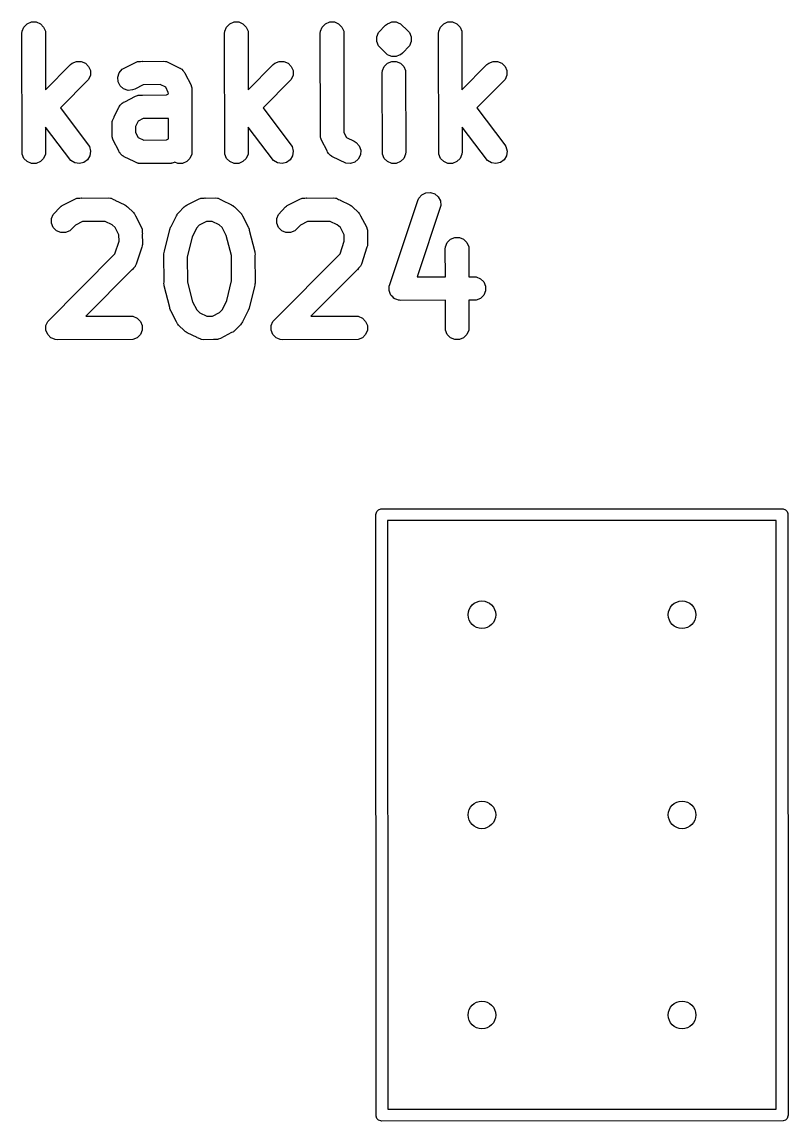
# Model space of a CAD drawing. Extents: x 0.3 to 2.14, y 0.3 to 1.74.
# Drawn here: x 1.322 to 1.705, y 0.313 to 0.862 of the extents above; entities that cross this region are included whole.
import ezdxf

# ---------------------------------------------------------------- set-up
doc = ezdxf.new("R2010")
doc.units = 0
doc.header["$MEASUREMENT"] = 0
doc.layers.add('BLACK', color=7, linetype='CONTINUOUS')

msp = doc.modelspace()

# ---------------------------------------------------------------- linework, layer by layer
at = {"layer": 'BLACK', "linetype": 'CONTINUOUS'}
for p, q in [((1.32483, 0.86126), (1.32696, 0.86214)), ((1.32696, 0.86214), (1.32926, 0.86214)), ((1.32926, 0.86214), (1.33139, 0.86126)), ((1.42606, 0.86126), (1.42819, 0.86214)), ((1.42819, 0.86214), (1.4305, 0.86214)), ((1.4305, 0.86214), (1.43263, 0.86126)), ((1.47387, 0.86126), (1.476, 0.86214)), ((1.476, 0.86214), (1.4783, 0.86214)), ((1.4783, 0.86214), (1.48043, 0.86126)), ((1.50605, 0.86178), (1.50693, 0.86214)), ((1.50693, 0.86214), (1.50924, 0.86214)), ((1.50924, 0.86214), (1.51012, 0.86178)), ((1.53293, 0.86126), (1.53505, 0.86214)), ((1.53505, 0.86214), (1.53736, 0.86214)), ((1.53736, 0.86214), (1.53949, 0.86126)), ((1.3222, 0.85635), (1.32232, 0.8575)), ((1.32232, 0.8575), (1.3232, 0.85963)), ((1.3232, 0.85963), (1.32483, 0.86126)), ((1.33139, 0.86126), (1.33302, 0.85963)), ((1.33302, 0.85963), (1.3339, 0.8575)), ((1.3339, 0.8575), (1.33396, 0.82828)), ((1.42344, 0.85635), (1.42355, 0.8575)), ((1.42355, 0.8575), (1.42444, 0.85963)), ((1.42444, 0.85963), (1.42606, 0.86126)), ((1.43263, 0.86126), (1.43426, 0.85963)), ((1.43426, 0.85963), (1.43514, 0.8575)), ((1.43514, 0.8575), (1.43519, 0.82828)), ((1.47125, 0.85635), (1.47136, 0.8575)), ((1.47136, 0.8575), (1.47224, 0.85963)), ((1.47224, 0.85963), (1.47387, 0.86126)), ((1.48043, 0.86126), (1.48206, 0.85963)), ((1.48206, 0.85963), (1.48294, 0.8575)), ((1.48294, 0.8575), (1.48305, 0.80697)), ((1.49948, 0.85469), (1.50036, 0.85682)), ((1.50036, 0.85682), (1.50391, 0.86053)), ((1.50036, 0.85682), (1.50036, 0.85682)), ((1.50391, 0.86053), (1.5048, 0.86126)), ((1.5048, 0.86126), (1.50605, 0.86178)), ((1.5048, 0.86126), (1.5048, 0.86126)), ((1.51012, 0.86178), (1.51137, 0.86126)), ((1.51137, 0.86126), (1.51507, 0.85771)), ((1.51507, 0.85771), (1.51581, 0.85682)), ((1.51581, 0.85682), (1.51669, 0.85469)), ((1.5303, 0.85635), (1.53041, 0.8575)), ((1.53041, 0.8575), (1.5313, 0.85963)), ((1.5313, 0.85963), (1.53293, 0.86126)), ((1.53949, 0.86126), (1.54112, 0.85963)), ((1.54112, 0.85963), (1.542, 0.8575)), ((1.542, 0.8575), (1.54205, 0.82828)), ((1.32232, 0.79614), (1.3222, 0.85635)), ((1.42355, 0.79614), (1.42344, 0.85635)), ((1.47136, 0.80666), (1.47125, 0.85635)), ((1.49948, 0.85239), (1.49948, 0.85469)), ((1.50036, 0.85026), (1.49948, 0.85239)), ((1.51669, 0.85239), (1.51581, 0.85026)), ((1.51669, 0.85469), (1.51669, 0.85239)), ((1.53041, 0.79614), (1.5303, 0.85635)), ((1.5011, 0.84936), (1.50036, 0.85026)), ((1.5048, 0.84581), (1.5011, 0.84936)), ((1.50569, 0.84545), (1.5048, 0.84581)), ((1.51137, 0.84581), (1.51074, 0.84556)), ((1.51226, 0.84655), (1.51137, 0.84581)), ((1.51137, 0.84581), (1.51137, 0.84581)), ((1.51581, 0.85026), (1.51226, 0.84655)), ((1.51581, 0.85026), (1.51581, 0.85026)), ((1.33396, 0.82828), (1.34643, 0.84084)), ((1.34643, 0.84084), (1.34732, 0.84157)), ((1.34732, 0.84157), (1.34945, 0.84246)), ((1.34945, 0.84246), (1.35176, 0.84246)), ((1.35176, 0.84246), (1.35389, 0.84157)), ((1.35389, 0.84157), (1.35552, 0.83995)), ((1.37229, 0.83852), (1.3789, 0.84195)), ((1.3789, 0.84195), (1.37998, 0.84236)), ((1.37998, 0.84236), (1.38019, 0.84238)), ((1.38019, 0.84238), (1.38039, 0.84246)), ((1.38039, 0.84246), (1.38147, 0.84247)), ((1.38147, 0.84247), (1.38228, 0.84252)), ((1.38228, 0.84252), (1.38242, 0.84247)), ((1.38242, 0.84247), (1.39279, 0.84257)), ((1.39279, 0.84257), (1.39394, 0.84246)), ((1.39394, 0.84246), (1.39414, 0.84238)), ((1.39414, 0.84238), (1.39435, 0.84236)), ((1.39435, 0.84236), (1.39543, 0.84184)), ((1.39543, 0.84184), (1.39607, 0.84157)), ((1.39607, 0.84157), (1.39615, 0.84149)), ((1.39615, 0.84149), (1.40105, 0.83913)), ((1.43519, 0.82828), (1.44767, 0.84084)), ((1.44767, 0.84084), (1.44856, 0.84157)), ((1.44856, 0.84157), (1.45069, 0.84246)), ((1.45069, 0.84246), (1.45299, 0.84246)), ((1.45299, 0.84246), (1.45512, 0.84157)), ((1.45512, 0.84157), (1.45675, 0.83995)), ((1.50318, 0.83995), (1.5048, 0.84157)), ((1.5048, 0.84157), (1.50693, 0.84246)), ((1.50693, 0.84493), (1.50569, 0.84545)), ((1.50924, 0.84493), (1.50693, 0.84493)), ((1.50693, 0.84246), (1.50924, 0.84246)), ((1.51074, 0.84556), (1.50924, 0.84493)), ((1.50924, 0.84246), (1.51137, 0.84157)), ((1.51137, 0.84157), (1.513, 0.83995)), ((1.54205, 0.82828), (1.55453, 0.84084)), ((1.55453, 0.84084), (1.55542, 0.84157)), ((1.55542, 0.84157), (1.55755, 0.84246)), ((1.55755, 0.84246), (1.55986, 0.84246)), ((1.55986, 0.84246), (1.56199, 0.84157)), ((1.56199, 0.84157), (1.56361, 0.83995)), ((1.35552, 0.83995), (1.3564, 0.83782)), ((1.3564, 0.83551), (1.35552, 0.83338)), ((1.3564, 0.83782), (1.3564, 0.83551)), ((1.37006, 0.83459), (1.37078, 0.83678)), ((1.37078, 0.83678), (1.37229, 0.83852)), ((1.40105, 0.83913), (1.40125, 0.83901)), ((1.40125, 0.83901), (1.40134, 0.83898)), ((1.40134, 0.83898), (1.40145, 0.83888)), ((1.40145, 0.83888), (1.40203, 0.83852)), ((1.40203, 0.83852), (1.40252, 0.83796)), ((1.40252, 0.83796), (1.40308, 0.83747)), ((1.40308, 0.83747), (1.40328, 0.83707)), ((1.40328, 0.83707), (1.40354, 0.83678)), ((1.40354, 0.83678), (1.40373, 0.83622)), ((1.40373, 0.83622), (1.40651, 0.83087)), ((1.45675, 0.83995), (1.45763, 0.83782)), ((1.45763, 0.83551), (1.45675, 0.83338)), ((1.45763, 0.83782), (1.45763, 0.83551)), ((1.50218, 0.83666), (1.50229, 0.83782)), ((1.50229, 0.79614), (1.50218, 0.83666)), ((1.50229, 0.83782), (1.50318, 0.83995)), ((1.513, 0.83995), (1.51388, 0.83782)), ((1.51388, 0.83782), (1.51399, 0.79729)), ((1.56361, 0.83995), (1.5645, 0.83782)), ((1.5645, 0.83551), (1.56361, 0.83338)), ((1.5645, 0.83782), (1.5645, 0.83551)), ((1.35552, 0.83338), (1.34144, 0.81921)), ((1.37022, 0.83229), (1.37006, 0.83459)), ((1.37125, 0.83023), (1.37022, 0.83229)), ((1.37299, 0.82872), (1.37125, 0.83023)), ((1.38279, 0.83077), (1.37856, 0.82857)), ((1.39126, 0.83085), (1.38279, 0.83077)), ((1.394, 0.82953), (1.39126, 0.83085)), ((1.39532, 0.82699), (1.394, 0.82953)), ((1.40651, 0.83087), (1.40692, 0.82979)), ((1.40692, 0.82979), (1.40693, 0.82958)), ((1.40693, 0.82958), (1.40702, 0.82938)), ((1.40702, 0.82938), (1.40702, 0.82838)), ((1.45675, 0.83338), (1.44268, 0.81921)), ((1.56361, 0.83338), (1.54954, 0.81921)), ((1.37518, 0.82799), (1.37299, 0.82872)), ((1.37355, 0.8223), (1.3789, 0.82507)), ((1.37747, 0.82816), (1.37518, 0.82799)), ((1.37856, 0.82857), (1.37747, 0.82816)), ((1.3789, 0.82507), (1.37998, 0.82549)), ((1.37998, 0.82549), (1.38019, 0.8255)), ((1.38019, 0.8255), (1.38039, 0.82558)), ((1.38039, 0.82558), (1.38144, 0.82559)), ((1.38144, 0.82559), (1.38228, 0.82565)), ((1.38228, 0.82565), (1.38243, 0.8256)), ((1.38243, 0.8256), (1.39435, 0.82569)), ((1.39435, 0.82569), (1.39533, 0.82619)), ((1.39533, 0.82619), (1.39532, 0.82699)), ((1.40702, 0.82838), (1.40708, 0.82749)), ((1.40708, 0.82749), (1.40702, 0.82731)), ((1.40702, 0.82731), (1.40704, 0.82246)), ((1.34144, 0.81921), (1.35533, 0.80084)), ((1.36827, 0.81472), (1.37063, 0.81962)), ((1.37063, 0.81962), (1.37075, 0.81981)), ((1.37075, 0.81981), (1.37078, 0.8199)), ((1.37078, 0.8199), (1.37088, 0.82002)), ((1.37088, 0.82002), (1.37125, 0.8206)), ((1.37125, 0.8206), (1.37181, 0.82109)), ((1.37181, 0.82109), (1.37229, 0.82164)), ((1.37229, 0.82164), (1.37269, 0.82185)), ((1.37269, 0.82185), (1.37299, 0.82211)), ((1.37299, 0.82211), (1.37355, 0.8223)), ((1.40704, 0.82246), (1.40708, 0.82186)), ((1.40708, 0.82186), (1.40704, 0.82174)), ((1.40704, 0.82174), (1.40713, 0.79729)), ((1.44268, 0.81921), (1.45657, 0.80084)), ((1.54954, 0.81921), (1.56343, 0.80084)), ((1.36731, 0.81251), (1.36739, 0.8127)), ((1.36739, 0.8127), (1.36741, 0.81291)), ((1.36741, 0.81291), (1.36793, 0.814)), ((1.36793, 0.814), (1.36819, 0.81464)), ((1.36819, 0.81464), (1.36827, 0.81472)), ((1.38279, 0.8139), (1.38024, 0.81257)), ((1.39471, 0.81398), (1.38279, 0.8139)), ((1.39486, 0.81393), (1.39471, 0.81398)), ((1.39537, 0.81397), (1.39486, 0.81393)), ((1.3954, 0.80374), (1.39537, 0.81397)), ((1.34666, 0.7929), (1.33399, 0.80966)), ((1.33399, 0.80966), (1.33401, 0.79729)), ((1.3672, 0.81135), (1.36731, 0.81251)), ((1.36728, 0.80657), (1.3672, 0.81135)), ((1.38024, 0.81257), (1.37894, 0.80987)), ((1.37894, 0.80987), (1.37899, 0.807)), ((1.4479, 0.7929), (1.43523, 0.80966)), ((1.43523, 0.80966), (1.43525, 0.79729)), ((1.55476, 0.7929), (1.54209, 0.80966)), ((1.54209, 0.80966), (1.54211, 0.79729)), ((1.36724, 0.80647), (1.36728, 0.80657)), ((1.36729, 0.80582), (1.36724, 0.80647)), ((1.36731, 0.80458), (1.36729, 0.80582)), ((1.36739, 0.80438), (1.36731, 0.80458)), ((1.36741, 0.80417), (1.36739, 0.80438)), ((1.36782, 0.80309), (1.36741, 0.80417)), ((1.3706, 0.79774), (1.36782, 0.80309)), ((1.37899, 0.807), (1.38032, 0.80443)), ((1.38032, 0.80443), (1.38308, 0.80311)), ((1.38308, 0.80311), (1.39435, 0.80319)), ((1.39435, 0.80319), (1.3954, 0.80374)), ((1.47129, 0.80647), (1.47136, 0.80666)), ((1.47136, 0.80556), (1.47129, 0.80647)), ((1.47136, 0.80458), (1.47136, 0.80556)), ((1.47144, 0.80438), (1.47136, 0.80458)), ((1.47146, 0.80417), (1.47144, 0.80438)), ((1.47187, 0.80309), (1.47146, 0.80417)), ((1.47465, 0.79774), (1.47187, 0.80309)), ((1.48305, 0.80697), (1.48437, 0.80443)), ((1.48437, 0.80443), (1.48823, 0.80258)), ((1.48823, 0.80258), (1.48921, 0.80196)), ((1.48921, 0.80196), (1.49072, 0.80022)), ((1.33401, 0.79729), (1.3339, 0.79614)), ((1.35533, 0.80084), (1.35593, 0.79985)), ((1.35593, 0.79985), (1.3565, 0.79762)), ((1.3565, 0.79762), (1.35618, 0.79533)), ((1.37078, 0.79718), (1.3706, 0.79774)), ((1.37104, 0.79688), (1.37078, 0.79718)), ((1.37125, 0.79649), (1.37104, 0.79688)), ((1.37181, 0.796), (1.37125, 0.79649)), ((1.40713, 0.79729), (1.40702, 0.79614)), ((1.43525, 0.79729), (1.43514, 0.79614)), ((1.45657, 0.80084), (1.45717, 0.79985)), ((1.45717, 0.79985), (1.45774, 0.79762)), ((1.45774, 0.79762), (1.45741, 0.79533)), ((1.47483, 0.79718), (1.47465, 0.79774)), ((1.47509, 0.79688), (1.47483, 0.79718)), ((1.4753, 0.79649), (1.47509, 0.79688)), ((1.47586, 0.796), (1.4753, 0.79649)), ((1.49072, 0.80022), (1.49145, 0.79803)), ((1.49145, 0.79803), (1.49128, 0.79573)), ((1.51399, 0.79729), (1.51388, 0.79614)), ((1.54211, 0.79729), (1.542, 0.79614)), ((1.56343, 0.80084), (1.56403, 0.79985)), ((1.56403, 0.79985), (1.5646, 0.79762)), ((1.5646, 0.79762), (1.56428, 0.79533)), ((1.3232, 0.79401), (1.32232, 0.79614)), ((1.32483, 0.79238), (1.3232, 0.79401)), ((1.32696, 0.7915), (1.32483, 0.79238)), ((1.32926, 0.7915), (1.32696, 0.7915)), ((1.33139, 0.79238), (1.32926, 0.7915)), ((1.33302, 0.79401), (1.33139, 0.79238)), ((1.3339, 0.79614), (1.33302, 0.79401)), ((1.34865, 0.79172), (1.34666, 0.7929)), ((1.35093, 0.7914), (1.34865, 0.79172)), ((1.35316, 0.79197), (1.35093, 0.7914)), ((1.355, 0.79335), (1.35316, 0.79197)), ((1.35618, 0.79533), (1.355, 0.79335)), ((1.37229, 0.79544), (1.37181, 0.796)), ((1.37288, 0.79507), (1.37229, 0.79544)), ((1.37299, 0.79498), (1.37288, 0.79507)), ((1.37308, 0.79495), (1.37299, 0.79498)), ((1.37327, 0.79482), (1.37308, 0.79495)), ((1.37818, 0.79247), (1.37327, 0.79482)), ((1.37826, 0.79238), (1.37818, 0.79247)), ((1.37889, 0.79212), (1.37826, 0.79238)), ((1.37998, 0.7916), (1.37889, 0.79212)), ((1.38019, 0.79158), (1.37998, 0.7916)), ((1.38039, 0.7915), (1.38019, 0.79158)), ((1.38154, 0.79139), (1.38039, 0.7915)), ((1.39471, 0.79149), (1.38154, 0.79139)), ((1.39486, 0.79144), (1.39471, 0.79149)), ((1.39569, 0.79149), (1.39486, 0.79144)), ((1.39675, 0.7915), (1.39569, 0.79149)), ((1.39695, 0.79158), (1.39675, 0.7915)), ((1.39716, 0.7916), (1.39695, 0.79158)), ((1.39824, 0.79201), (1.39716, 0.7916)), ((1.39851, 0.79215), (1.39824, 0.79201)), ((1.40007, 0.7915), (1.39851, 0.79215)), ((1.40238, 0.7915), (1.40007, 0.7915)), ((1.4045, 0.79238), (1.40238, 0.7915)), ((1.40613, 0.79401), (1.4045, 0.79238)), ((1.40702, 0.79614), (1.40613, 0.79401)), ((1.42444, 0.79401), (1.42355, 0.79614)), ((1.42606, 0.79238), (1.42444, 0.79401)), ((1.42819, 0.7915), (1.42606, 0.79238)), ((1.4305, 0.7915), (1.42819, 0.7915)), ((1.43263, 0.79238), (1.4305, 0.7915)), ((1.43426, 0.79401), (1.43263, 0.79238)), ((1.43514, 0.79614), (1.43426, 0.79401)), ((1.44988, 0.79172), (1.4479, 0.7929)), ((1.45216, 0.7914), (1.44988, 0.79172)), ((1.4544, 0.79197), (1.45216, 0.7914)), ((1.45624, 0.79335), (1.4544, 0.79197)), ((1.45741, 0.79533), (1.45624, 0.79335)), ((1.47634, 0.79544), (1.47586, 0.796)), ((1.47693, 0.79507), (1.47634, 0.79544)), ((1.47704, 0.79498), (1.47693, 0.79507)), ((1.47713, 0.79495), (1.47704, 0.79498)), ((1.47732, 0.79482), (1.47713, 0.79495)), ((1.48403, 0.7916), (1.47732, 0.79482)), ((1.48633, 0.79144), (1.48403, 0.7916)), ((1.48851, 0.79216), (1.48633, 0.79144)), ((1.49025, 0.79367), (1.48851, 0.79216)), ((1.49128, 0.79573), (1.49025, 0.79367)), ((1.50318, 0.79401), (1.50229, 0.79614)), ((1.5048, 0.79238), (1.50318, 0.79401)), ((1.50693, 0.7915), (1.5048, 0.79238)), ((1.50924, 0.7915), (1.50693, 0.7915)), ((1.51137, 0.79238), (1.50924, 0.7915)), ((1.513, 0.79401), (1.51137, 0.79238)), ((1.51388, 0.79614), (1.513, 0.79401)), ((1.5313, 0.79401), (1.53041, 0.79614)), ((1.53293, 0.79238), (1.5313, 0.79401)), ((1.53505, 0.7915), (1.53293, 0.79238)), ((1.53736, 0.7915), (1.53505, 0.7915)), ((1.53949, 0.79238), (1.53736, 0.7915)), ((1.54112, 0.79401), (1.53949, 0.79238)), ((1.542, 0.79614), (1.54112, 0.79401)), ((1.55674, 0.79172), (1.55476, 0.7929)), ((1.55903, 0.7914), (1.55674, 0.79172)), ((1.56126, 0.79197), (1.55903, 0.7914)), ((1.5631, 0.79335), (1.56126, 0.79197)), ((1.56428, 0.79533), (1.5631, 0.79335)), ((1.35209, 0.77416), (1.36526, 0.77425)), ((1.36526, 0.77425), (1.36641, 0.77414)), ((1.41391, 0.77417), (1.41869, 0.77425)), ((1.41869, 0.77425), (1.41984, 0.77414)), ((1.46458, 0.77416), (1.47775, 0.77425)), ((1.47775, 0.77425), (1.4789, 0.77414)), ((1.52042, 0.77409), (1.52193, 0.77583)), ((1.52193, 0.77583), (1.52399, 0.77686)), ((1.52399, 0.77686), (1.52629, 0.77702)), ((1.52629, 0.77702), (1.52848, 0.77629)), ((1.52848, 0.77629), (1.53022, 0.77478)), ((1.53022, 0.77478), (1.53125, 0.77272)), ((1.33785, 0.76601), (1.3414, 0.76971)), ((1.3414, 0.76971), (1.34185, 0.77008)), ((1.34185, 0.77008), (1.34195, 0.7702)), ((1.34195, 0.7702), (1.34207, 0.77026)), ((1.34207, 0.77026), (1.34229, 0.77045)), ((1.34229, 0.77045), (1.34295, 0.77072)), ((1.34295, 0.77072), (1.34856, 0.77363)), ((1.34856, 0.77363), (1.34964, 0.77405)), ((1.34964, 0.77405), (1.34985, 0.77406)), ((1.34985, 0.77406), (1.35005, 0.77414)), ((1.35005, 0.77414), (1.3511, 0.77415)), ((1.3511, 0.77415), (1.35194, 0.77421)), ((1.35194, 0.77421), (1.35209, 0.77416)), ((1.36641, 0.77414), (1.36661, 0.77406)), ((1.36661, 0.77406), (1.36682, 0.77405)), ((1.36682, 0.77405), (1.36791, 0.77352)), ((1.36791, 0.77352), (1.36854, 0.77326)), ((1.36854, 0.77326), (1.36862, 0.77318)), ((1.36862, 0.77318), (1.37353, 0.77082)), ((1.37353, 0.77082), (1.37402, 0.77051)), ((1.37402, 0.77051), (1.37417, 0.77045)), ((1.37417, 0.77045), (1.37426, 0.77036)), ((1.37426, 0.77036), (1.3745, 0.7702)), ((1.3745, 0.7702), (1.37491, 0.76973)), ((1.37491, 0.76973), (1.37787, 0.7669)), ((1.40044, 0.76675), (1.40327, 0.76971)), ((1.40327, 0.76971), (1.40372, 0.77008)), ((1.40372, 0.77008), (1.40382, 0.7702)), ((1.40382, 0.7702), (1.40393, 0.77026)), ((1.40393, 0.77026), (1.40416, 0.77045)), ((1.40416, 0.77045), (1.40481, 0.77072)), ((1.40481, 0.77072), (1.41043, 0.77363)), ((1.41043, 0.77363), (1.41151, 0.77405)), ((1.41151, 0.77405), (1.41172, 0.77406)), ((1.41172, 0.77406), (1.41191, 0.77414)), ((1.41191, 0.77414), (1.41315, 0.77416)), ((1.41315, 0.77416), (1.4138, 0.77421)), ((1.4138, 0.77421), (1.41391, 0.77417)), ((1.41984, 0.77414), (1.42004, 0.77406)), ((1.42004, 0.77406), (1.42025, 0.77405)), ((1.42025, 0.77405), (1.42134, 0.77352)), ((1.42134, 0.77352), (1.42197, 0.77326)), ((1.42197, 0.77326), (1.42205, 0.77318)), ((1.42205, 0.77318), (1.42696, 0.77082)), ((1.42696, 0.77082), (1.42745, 0.77051)), ((1.42745, 0.77051), (1.4276, 0.77045)), ((1.4276, 0.77045), (1.42769, 0.77036)), ((1.42769, 0.77036), (1.42794, 0.7702)), ((1.42794, 0.7702), (1.42834, 0.76973)), ((1.42834, 0.76973), (1.4313, 0.7669)), ((1.45034, 0.76601), (1.45388, 0.76971)), ((1.45388, 0.76971), (1.45434, 0.77008)), ((1.45434, 0.77008), (1.45444, 0.7702)), ((1.45444, 0.7702), (1.45455, 0.77026)), ((1.45455, 0.77026), (1.45478, 0.77045)), ((1.45478, 0.77045), (1.45543, 0.77072)), ((1.45543, 0.77072), (1.46104, 0.77363)), ((1.46104, 0.77363), (1.46213, 0.77405)), ((1.46213, 0.77405), (1.46234, 0.77406)), ((1.46234, 0.77406), (1.46253, 0.77414)), ((1.46253, 0.77414), (1.46359, 0.77415)), ((1.46359, 0.77415), (1.46442, 0.77421)), ((1.46442, 0.77421), (1.46458, 0.77416)), ((1.4789, 0.77414), (1.47909, 0.77406)), ((1.47909, 0.77406), (1.47931, 0.77405)), ((1.47931, 0.77405), (1.48039, 0.77352)), ((1.48039, 0.77352), (1.48103, 0.77326)), ((1.48103, 0.77326), (1.48111, 0.77318)), ((1.48111, 0.77318), (1.48601, 0.77082)), ((1.48601, 0.77082), (1.48651, 0.77051)), ((1.48651, 0.77051), (1.48665, 0.77045)), ((1.48665, 0.77045), (1.48675, 0.77036)), ((1.48675, 0.77036), (1.48699, 0.7702)), ((1.48699, 0.7702), (1.4874, 0.76973)), ((1.4874, 0.76973), (1.49036, 0.7669)), ((1.50604, 0.73096), (1.51995, 0.77303)), ((1.53141, 0.77042), (1.51964, 0.7348)), ((1.51995, 0.77303), (1.52042, 0.77409)), ((1.53125, 0.77272), (1.53141, 0.77042)), ((1.33697, 0.76388), (1.33785, 0.76601)), ((1.33697, 0.76157), (1.33697, 0.76388)), ((1.37787, 0.7669), (1.37824, 0.76645)), ((1.37824, 0.76645), (1.37836, 0.76635)), ((1.37836, 0.76635), (1.37842, 0.76623)), ((1.37842, 0.76623), (1.37861, 0.76601)), ((1.37861, 0.76601), (1.37888, 0.76535)), ((1.37888, 0.76535), (1.38179, 0.75974)), ((1.39678, 0.76004), (1.39935, 0.76537)), ((1.39935, 0.76537), (1.39966, 0.76586)), ((1.39966, 0.76586), (1.39972, 0.76601)), ((1.39972, 0.76601), (1.39981, 0.7661)), ((1.39981, 0.7661), (1.39996, 0.76635)), ((1.39996, 0.76635), (1.40044, 0.76675)), ((1.4313, 0.7669), (1.43167, 0.76645)), ((1.43167, 0.76645), (1.43179, 0.76635)), ((1.43179, 0.76635), (1.43185, 0.76623)), ((1.43185, 0.76623), (1.43204, 0.76601)), ((1.43204, 0.76601), (1.43231, 0.76535)), ((1.43231, 0.76535), (1.43522, 0.75974)), ((1.44946, 0.76388), (1.45034, 0.76601)), ((1.44946, 0.76157), (1.44946, 0.76388)), ((1.49036, 0.7669), (1.49073, 0.76645)), ((1.49073, 0.76645), (1.49085, 0.76635)), ((1.49085, 0.76635), (1.49091, 0.76623)), ((1.49091, 0.76623), (1.49109, 0.76601)), ((1.49109, 0.76601), (1.49136, 0.76535)), ((1.49136, 0.76535), (1.49428, 0.75974)), ((1.33785, 0.75944), (1.33697, 0.76157)), ((1.33948, 0.75781), (1.33785, 0.75944)), ((1.34161, 0.75693), (1.33948, 0.75781)), ((1.34604, 0.75781), (1.34391, 0.75693)), ((1.34694, 0.75855), (1.34604, 0.75781)), ((1.34892, 0.76062), (1.34694, 0.75855)), ((1.35245, 0.76245), (1.34892, 0.76062)), ((1.36372, 0.76254), (1.35245, 0.76245)), ((1.36726, 0.76084), (1.36372, 0.76254)), ((1.36878, 0.75938), (1.36726, 0.76084)), ((1.37062, 0.75583), (1.36878, 0.75938)), ((1.38179, 0.75974), (1.3822, 0.75866)), ((1.3822, 0.75866), (1.38222, 0.75845)), ((1.38222, 0.75845), (1.3823, 0.75825)), ((1.3823, 0.75825), (1.38232, 0.75701)), ((1.39346, 0.74759), (1.39609, 0.75853)), ((1.39609, 0.75853), (1.39612, 0.75862)), ((1.39612, 0.75866), (1.39617, 0.75876)), ((1.39612, 0.75862), (1.39612, 0.75866)), ((1.39617, 0.75876), (1.39648, 0.75962)), ((1.39648, 0.75962), (1.39678, 0.76004)), ((1.40933, 0.7591), (1.4072, 0.75467)), ((1.41079, 0.76062), (1.40933, 0.7591)), ((1.41434, 0.76247), (1.41079, 0.76062)), ((1.4172, 0.76251), (1.41434, 0.76247)), ((1.42069, 0.76084), (1.4172, 0.76251)), ((1.42221, 0.75938), (1.42069, 0.76084)), ((1.42428, 0.75539), (1.42221, 0.75938)), ((1.43522, 0.75974), (1.43525, 0.75966)), ((1.43525, 0.75966), (1.43528, 0.75962)), ((1.43528, 0.75962), (1.4353, 0.75952)), ((1.4353, 0.75952), (1.43564, 0.75866)), ((1.43564, 0.75866), (1.43568, 0.7581)), ((1.43568, 0.7581), (1.43848, 0.74728)), ((1.45034, 0.75944), (1.44946, 0.76157)), ((1.45197, 0.75781), (1.45034, 0.75944)), ((1.4541, 0.75693), (1.45197, 0.75781)), ((1.45853, 0.75781), (1.4564, 0.75693)), ((1.45942, 0.75855), (1.45853, 0.75781)), ((1.46141, 0.76062), (1.45942, 0.75855)), ((1.46494, 0.76245), (1.46141, 0.76062)), ((1.47621, 0.76254), (1.46494, 0.76245)), ((1.47974, 0.76084), (1.47621, 0.76254)), ((1.48127, 0.75938), (1.47974, 0.76084)), ((1.48311, 0.75583), (1.48127, 0.75938)), ((1.49428, 0.75974), (1.49469, 0.75866)), ((1.49469, 0.75866), (1.49471, 0.75845)), ((1.49471, 0.75845), (1.49479, 0.75825)), ((1.49479, 0.75825), (1.49481, 0.75701)), ((1.34391, 0.75693), (1.34161, 0.75693)), ((1.36866, 0.74636), (1.37068, 0.75263)), ((1.37068, 0.75263), (1.37062, 0.75583)), ((1.38232, 0.75701), (1.38237, 0.75636)), ((1.38237, 0.75636), (1.38233, 0.75626)), ((1.38233, 0.75626), (1.38241, 0.75148)), ((1.4072, 0.75467), (1.40481, 0.74475)), ((1.42685, 0.7455), (1.42428, 0.75539)), ((1.4564, 0.75693), (1.4541, 0.75693)), ((1.48115, 0.74636), (1.48316, 0.75263)), ((1.48316, 0.75263), (1.48311, 0.75583)), ((1.49481, 0.75701), (1.49485, 0.75636)), ((1.49485, 0.75636), (1.49482, 0.75626)), ((1.49482, 0.75626), (1.4949, 0.75148)), ((1.5347, 0.75195), (1.53633, 0.75357)), ((1.53633, 0.75357), (1.53846, 0.75446)), ((1.53846, 0.75446), (1.54077, 0.75446)), ((1.54077, 0.75446), (1.54289, 0.75357)), ((1.54289, 0.75357), (1.54452, 0.75195)), ((1.38201, 0.74962), (1.3793, 0.74117)), ((1.3823, 0.75032), (1.38201, 0.74962)), ((1.38233, 0.75062), (1.3823, 0.75032)), ((1.38237, 0.75074), (1.38233, 0.75062)), ((1.38241, 0.75148), (1.38236, 0.75089)), ((1.38236, 0.75089), (1.38237, 0.75074)), ((1.39314, 0.74629), (1.39321, 0.747)), ((1.39321, 0.747), (1.39346, 0.74759)), ((1.43848, 0.74728), (1.43851, 0.74708)), ((1.43851, 0.74708), (1.43854, 0.747)), ((1.43854, 0.747), (1.43854, 0.74685)), ((1.43854, 0.74685), (1.43865, 0.74614)), ((1.4945, 0.74962), (1.49178, 0.74117)), ((1.49479, 0.75032), (1.4945, 0.74962)), ((1.49482, 0.75062), (1.49479, 0.75032)), ((1.49485, 0.75074), (1.49482, 0.75062)), ((1.4949, 0.75148), (1.49484, 0.75089)), ((1.49484, 0.75089), (1.49485, 0.75074)), ((1.53371, 0.74866), (1.53382, 0.74982)), ((1.53375, 0.73484), (1.53371, 0.74866)), ((1.53382, 0.74982), (1.5347, 0.75195)), ((1.54452, 0.75195), (1.54541, 0.74982)), ((1.54541, 0.74982), (1.54545, 0.73488)), ((1.33504, 0.71258), (1.36866, 0.74636)), ((1.3931, 0.74585), (1.39312, 0.74605)), ((1.3932, 0.73214), (1.3931, 0.74585)), ((1.39311, 0.74614), (1.39314, 0.74629)), ((1.39312, 0.74605), (1.39311, 0.74614)), ((1.40481, 0.74475), (1.40491, 0.73214)), ((1.42694, 0.73289), (1.42685, 0.7455)), ((1.43865, 0.74614), (1.43855, 0.7455)), ((1.43855, 0.7455), (1.43866, 0.73179)), ((1.44753, 0.71258), (1.48115, 0.74636)), ((1.37714, 0.73829), (1.35409, 0.71513)), ((1.37732, 0.73837), (1.37714, 0.73829)), ((1.37792, 0.73907), (1.37732, 0.73837)), ((1.37861, 0.73976), (1.37792, 0.73907)), ((1.37869, 0.73996), (1.37861, 0.73976)), ((1.37883, 0.74012), (1.37869, 0.73996)), ((1.3793, 0.74117), (1.37883, 0.74012)), ((1.48963, 0.73829), (1.46658, 0.71513)), ((1.4898, 0.73837), (1.48963, 0.73829)), ((1.4904, 0.73907), (1.4898, 0.73837)), ((1.49109, 0.73976), (1.4904, 0.73907)), ((1.49117, 0.73996), (1.49109, 0.73976)), ((1.49131, 0.74012), (1.49117, 0.73996)), ((1.49178, 0.74117), (1.49131, 0.74012)), ((1.39311, 0.7315), (1.3932, 0.73214)), ((1.39321, 0.73079), (1.39311, 0.7315)), ((1.39321, 0.73064), (1.39321, 0.73079)), ((1.39325, 0.73056), (1.39321, 0.73064)), ((1.39328, 0.73036), (1.39325, 0.73056)), ((1.39608, 0.71955), (1.39328, 0.73036)), ((1.40491, 0.73214), (1.40747, 0.72225)), ((1.42456, 0.72298), (1.42694, 0.73289)), ((1.43854, 0.73064), (1.4383, 0.73005)), ((1.43861, 0.73135), (1.43854, 0.73064)), ((1.43865, 0.7315), (1.43861, 0.73135)), ((1.43866, 0.73179), (1.43864, 0.73159)), ((1.43864, 0.73159), (1.43865, 0.7315)), ((1.5057, 0.73013), (1.50604, 0.73096)), ((1.51964, 0.7348), (1.53375, 0.73484)), ((1.54545, 0.73488), (1.54805, 0.73488)), ((1.54805, 0.73488), (1.5492, 0.73477)), ((1.5492, 0.73477), (1.55133, 0.73389)), ((1.55133, 0.73389), (1.55296, 0.73226)), ((1.55296, 0.73226), (1.55384, 0.73013)), ((1.4383, 0.73005), (1.43567, 0.71911)), ((1.50563, 0.72972), (1.5057, 0.72992)), ((1.5057, 0.72877), (1.50563, 0.72972)), ((1.5057, 0.72992), (1.5057, 0.73013)), ((1.5057, 0.72783), (1.5057, 0.72877)), ((1.50578, 0.72763), (1.5057, 0.72783)), ((1.5058, 0.72742), (1.50578, 0.72763)), ((1.50622, 0.72657), (1.5058, 0.72742)), ((1.50658, 0.7257), (1.50622, 0.72657)), ((1.50673, 0.72555), (1.50658, 0.7257)), ((1.50683, 0.72536), (1.50673, 0.72555)), ((1.50754, 0.72474), (1.50683, 0.72536)), ((1.55296, 0.7257), (1.55133, 0.72407)), ((1.55384, 0.72783), (1.55296, 0.7257)), ((1.55384, 0.73013), (1.55384, 0.72783)), ((1.39612, 0.71898), (1.39608, 0.71955)), ((1.40747, 0.72225), (1.40955, 0.71826)), ((1.42243, 0.71854), (1.42456, 0.72298)), ((1.50821, 0.72407), (1.50754, 0.72474)), ((1.50841, 0.72399), (1.50821, 0.72407)), ((1.50857, 0.72385), (1.50841, 0.72399)), ((1.50946, 0.72355), (1.50857, 0.72385)), ((1.51034, 0.72319), (1.50946, 0.72355)), ((1.51064, 0.72316), (1.51034, 0.72319)), ((1.51075, 0.72312), (1.51064, 0.72316)), ((1.51091, 0.72313), (1.51075, 0.72312)), ((1.51149, 0.72307), (1.51091, 0.72313)), ((1.53378, 0.72314), (1.51149, 0.72307)), ((1.53382, 0.70814), (1.53378, 0.72314)), ((1.5492, 0.72319), (1.54548, 0.72318)), ((1.54548, 0.72318), (1.54552, 0.70929)), ((1.55133, 0.72407), (1.5492, 0.72319)), ((1.35409, 0.71513), (1.37651, 0.7152)), ((1.37651, 0.7152), (1.37766, 0.71509)), ((1.37766, 0.71509), (1.37979, 0.7142)), ((1.37979, 0.7142), (1.38142, 0.71258)), ((1.39645, 0.71812), (1.39612, 0.71898)), ((1.39648, 0.71802), (1.39645, 0.71812)), ((1.3965, 0.71799), (1.39648, 0.71802)), ((1.39654, 0.7179), (1.3965, 0.71799)), ((1.39945, 0.71229), (1.39654, 0.7179)), ((1.40955, 0.71826), (1.41107, 0.71681)), ((1.41107, 0.71681), (1.41456, 0.71513)), ((1.41456, 0.71513), (1.41742, 0.71518)), ((1.41742, 0.71518), (1.42097, 0.71702)), ((1.42097, 0.71702), (1.42243, 0.71854)), ((1.43497, 0.71761), (1.43241, 0.71228)), ((1.43528, 0.71802), (1.43497, 0.71761)), ((1.43559, 0.71888), (1.43528, 0.71802)), ((1.43564, 0.71898), (1.43559, 0.71888)), ((1.43567, 0.71911), (1.43564, 0.71903)), ((1.43564, 0.71903), (1.43564, 0.71898)), ((1.46658, 0.71513), (1.48899, 0.7152)), ((1.48899, 0.7152), (1.49015, 0.71509)), ((1.49015, 0.71509), (1.49228, 0.7142)), ((1.49228, 0.7142), (1.4939, 0.71258)), ((1.33416, 0.71045), (1.33504, 0.71258)), ((1.33416, 0.70814), (1.33416, 0.71045)), ((1.38142, 0.71258), (1.3823, 0.71045)), ((1.3823, 0.71045), (1.3823, 0.70814)), ((1.39972, 0.71164), (1.39945, 0.71229)), ((1.39991, 0.71141), (1.39972, 0.71164)), ((1.39996, 0.7113), (1.39991, 0.71141)), ((1.40008, 0.7112), (1.39996, 0.7113)), ((1.40045, 0.71074), (1.40008, 0.7112)), ((1.40341, 0.70791), (1.40045, 0.71074)), ((1.43132, 0.71089), (1.42849, 0.70793)), ((1.43179, 0.7113), (1.43132, 0.71089)), ((1.43195, 0.71154), (1.43179, 0.7113)), ((1.43204, 0.71164), (1.43195, 0.71154)), ((1.4321, 0.71178), (1.43204, 0.71164)), ((1.43241, 0.71228), (1.4321, 0.71178)), ((1.44664, 0.71045), (1.44753, 0.71258)), ((1.44664, 0.70814), (1.44664, 0.71045)), ((1.4939, 0.71258), (1.49479, 0.71045)), ((1.49479, 0.71045), (1.49479, 0.70814)), ((1.54552, 0.70929), (1.54541, 0.70814)), ((1.33504, 0.70601), (1.33416, 0.70814)), ((1.33667, 0.70438), (1.33504, 0.70601)), ((1.33757, 0.70401), (1.33667, 0.70438)), ((1.3388, 0.7035), (1.33757, 0.70401)), ((1.33995, 0.70339), (1.3388, 0.7035)), ((1.37766, 0.7035), (1.33995, 0.70339)), ((1.37979, 0.70438), (1.37766, 0.7035)), ((1.38142, 0.70601), (1.37979, 0.70438)), ((1.3823, 0.70814), (1.38142, 0.70601)), ((1.40382, 0.70744), (1.40341, 0.70791)), ((1.40407, 0.70729), (1.40382, 0.70744)), ((1.40416, 0.7072), (1.40407, 0.70729)), ((1.40431, 0.70714), (1.40416, 0.7072)), ((1.4048, 0.70682), (1.40431, 0.70714)), ((1.4097, 0.70447), (1.4048, 0.70682)), ((1.40979, 0.70438), (1.4097, 0.70447)), ((1.41042, 0.70412), (1.40979, 0.70438)), ((1.41151, 0.7036), (1.41042, 0.70412)), ((1.41172, 0.70358), (1.41151, 0.7036)), ((1.41191, 0.7035), (1.41172, 0.70358)), ((1.41307, 0.70339), (1.41191, 0.7035)), ((1.41785, 0.70347), (1.41307, 0.70339)), ((1.41795, 0.70344), (1.41785, 0.70347)), ((1.4186, 0.70348), (1.41795, 0.70344)), ((1.41984, 0.7035), (1.4186, 0.70348)), ((1.42004, 0.70358), (1.41984, 0.7035)), ((1.42025, 0.7036), (1.42004, 0.70358)), ((1.42133, 0.70401), (1.42025, 0.7036)), ((1.42694, 0.70693), (1.42133, 0.70401)), ((1.4276, 0.7072), (1.42694, 0.70693)), ((1.42782, 0.70738), (1.4276, 0.7072)), ((1.42794, 0.70744), (1.42782, 0.70738)), ((1.42804, 0.70756), (1.42794, 0.70744)), ((1.42849, 0.70793), (1.42804, 0.70756)), ((1.44753, 0.70601), (1.44664, 0.70814)), ((1.44916, 0.70438), (1.44753, 0.70601)), ((1.45005, 0.70401), (1.44916, 0.70438)), ((1.45128, 0.7035), (1.45005, 0.70401)), ((1.45244, 0.70339), (1.45128, 0.7035)), ((1.49015, 0.7035), (1.45244, 0.70339)), ((1.49228, 0.70438), (1.49015, 0.7035)), ((1.4939, 0.70601), (1.49228, 0.70438)), ((1.49479, 0.70814), (1.4939, 0.70601)), ((1.5347, 0.70601), (1.53382, 0.70814)), ((1.53633, 0.70438), (1.5347, 0.70601)), ((1.53846, 0.7035), (1.53633, 0.70438)), ((1.54077, 0.7035), (1.53846, 0.7035)), ((1.54289, 0.70438), (1.54077, 0.7035)), ((1.54452, 0.70601), (1.54289, 0.70438)), ((1.54541, 0.70814), (1.54452, 0.70601)), ((1.49905, 0.616), (1.4991, 0.61658)), ((1.4991, 0.31542), (1.49905, 0.616)), ((1.4991, 0.61658), (1.49954, 0.61764)), ((1.49954, 0.61764), (1.50036, 0.61846)), ((1.50036, 0.61846), (1.50142, 0.6189)), ((1.50142, 0.6189), (1.702, 0.61895)), ((1.702, 0.61895), (1.70258, 0.6189)), ((1.70258, 0.6189), (1.70364, 0.61846)), ((1.70364, 0.61846), (1.70446, 0.61764)), ((1.70446, 0.61764), (1.7049, 0.61658)), ((1.7049, 0.61658), (1.70495, 0.316)), ((1.69905, 0.6131), (1.5049, 0.61305)), ((1.5049, 0.61305), (1.50495, 0.3189)), ((1.6991, 0.31895), (1.69905, 0.6131)), ((1.50495, 0.3189), (1.6991, 0.31895)), ((1.49954, 0.31436), (1.4991, 0.31542)), ((1.50036, 0.31354), (1.49954, 0.31436)), ((1.50142, 0.3131), (1.50036, 0.31354)), ((1.502, 0.31305), (1.50142, 0.3131)), ((1.70258, 0.3131), (1.502, 0.31305)), ((1.70364, 0.31354), (1.70258, 0.3131)), ((1.70446, 0.31436), (1.70364, 0.31354)), ((1.7049, 0.31542), (1.70446, 0.31436)), ((1.70495, 0.316), (1.7049, 0.31542))]:
    msp.add_line(p, q, dxfattribs=at)
at = {"layer": 'BLACK'}
for centre in [(1.552, 0.566), (1.652, 0.566), (1.552, 0.466), (1.652, 0.466), (1.552, 0.366), (1.652, 0.366)]:
    msp.add_circle(centre, 0.00689, dxfattribs=at)

doc.saveas('drawing.dxf')
